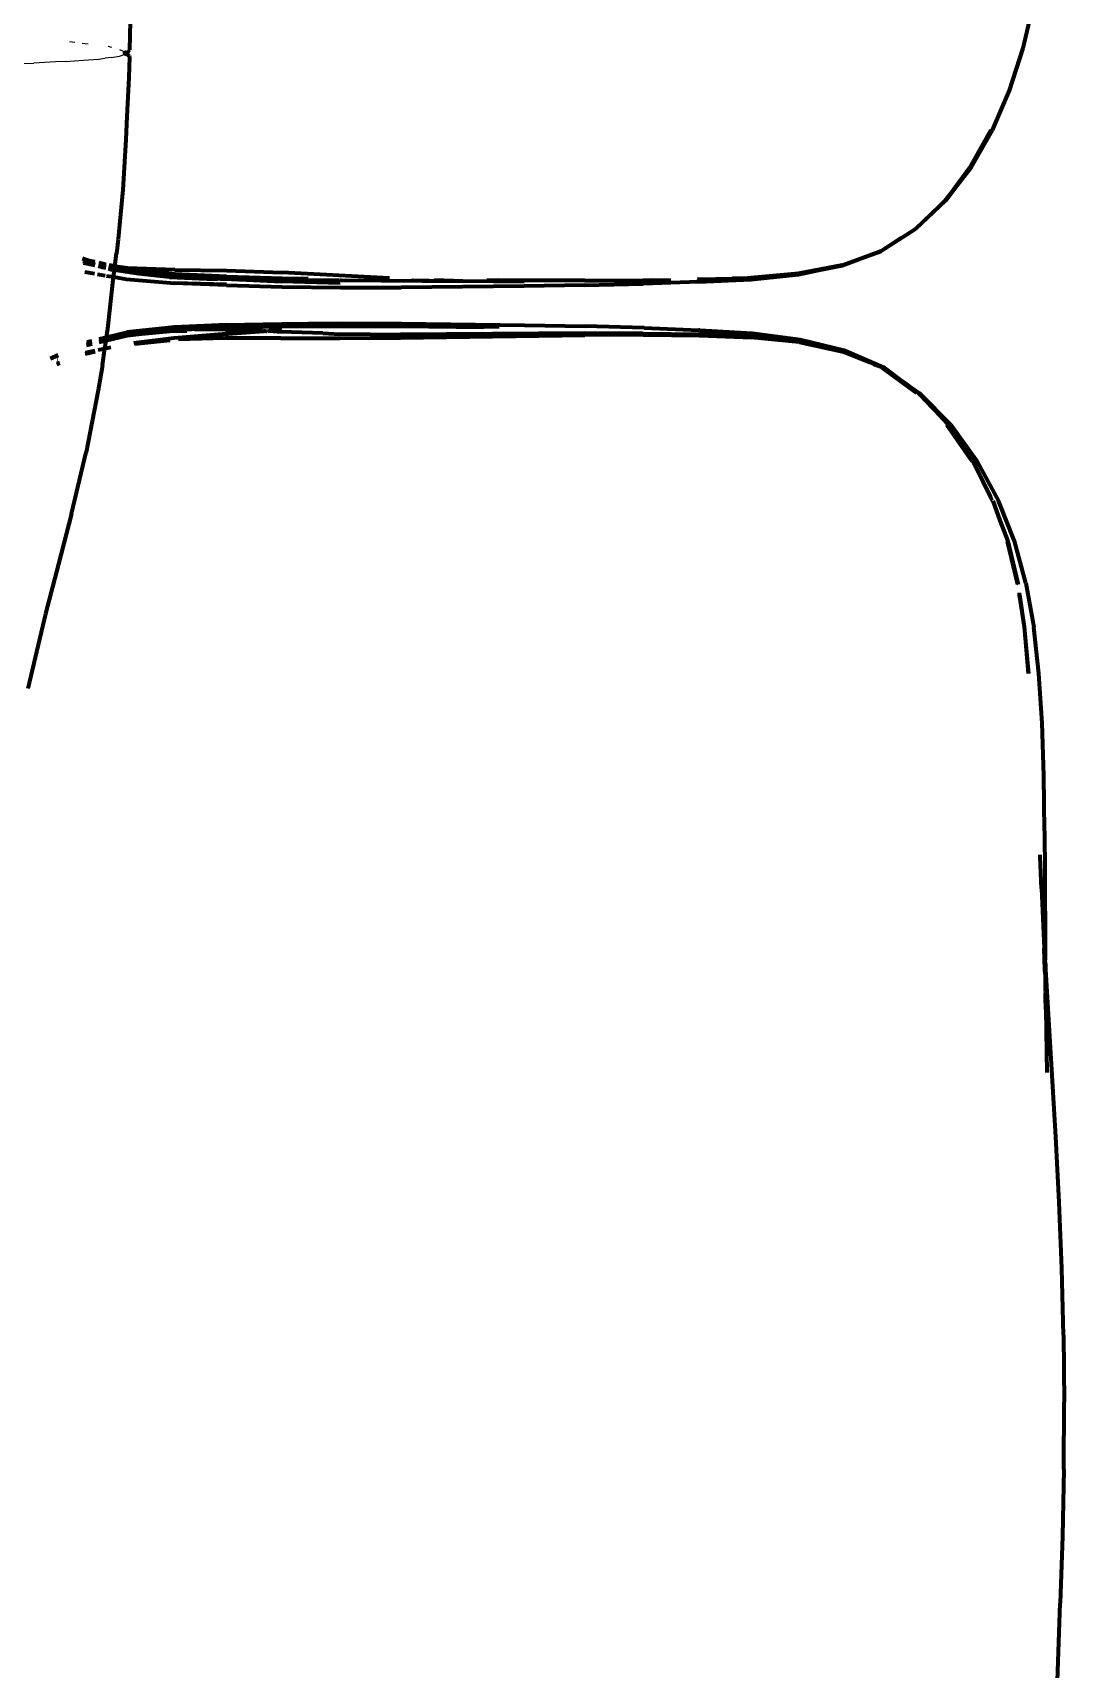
# Model space of a CAD drawing. Header units: millimetres. Extents: x 4307 to 31003, y 2809 to 20009.
# Drawn here: x 7503.8 to 7704.6, y 6756.7 to 7075.5 of the extents above; entities that cross this region are included whole.
import ezdxf

# ---------------------------------------------------------------- set-up
doc = ezdxf.new("R2010")
doc.units = ezdxf.units.MM
doc.layers.add('ProfileEdges', color=7, linetype='Continuous')

msp = doc.modelspace()

# ---------------------------------------------------------------- linework, layer by layer
for p, q in [((7512, 7073.59), (7511.01, 7073.68)), ((7513.48, 7073.44), (7514.63, 7073.3)), ((7519.11, 7070.64), (7517.95, 7070.49)), ((7519.25, 7072.62), (7518.55, 7072.76)), ((7519.11, 7070.64), (7520.75, 7070.92)), ((7520.74, 7072.21), (7521.2, 7072.03)), ((7520.75, 7070.92), (7521.65, 7071.22)), ((7521.2, 7072.03), (7521.54, 7071.82)), ((7499.41, 7069.4), (7504.07, 7069.57)), ((7508.28, 7069.79), (7504.07, 7069.57)), ((7510.24, 7069.9), (7508.28, 7069.79)), ((7510.24, 7069.9), (7513.69, 7070.11)), ((7513.69, 7070.11), (7516.63, 7070.35)), ((7516.63, 7070.35), (7517.95, 7070.49))]:
    msp.add_line(p, q)
at = {"layer": 'ProfileEdges', "lineweight": 211}
for p, q in [((7522.96, 7083.94), (7522.69, 7072.12)), ((7696.68, 7072.45), (7698.73, 7081.29)), ((7521.54, 7071.82), (7521.75, 7071.63)), ((7521.65, 7071.22), (7521.97, 7071.47)), ((7521.8, 7071.43), (7521.65, 7071.22)), ((7521.8, 7071.43), (7521.75, 7071.63)), ((7521.75, 7071.63), (7521.97, 7071.47)), ((7521.97, 7071.47), (7522.54, 7071.91)), ((7521.97, 7071.47), (7522.39, 7071.11)), ((7522.39, 7071.11), (7522.61, 7070.91)), ((7522.54, 7071.91), (7522.69, 7072.12)), ((7522.65, 7070.71), (7522.54, 7066.74)), ((7522.61, 7070.91), (7522.65, 7070.71)), ((7694.01, 7064.19), (7696.68, 7072.45)), ((7522.54, 7066.74), (7522.18, 7059.18)), ((7690.7, 7056.47), (7694.01, 7064.19)), ((7522.18, 7059.18), (7521.93, 7054.66)), ((7521.93, 7054.66), (7521.36, 7044.85)), ((7686.3, 7049.25), (7690.36, 7056.48)), ((7690.36, 7056.48), (7686.44, 7049.25)), ((7686.55, 7049.25), (7690.7, 7056.47)), ((7686.44, 7049.25), (7682.92, 7044.57)), ((7682.92, 7044.57), (7686.55, 7049.25)), ((7683.19, 7045.05), (7686.44, 7049.25)), ((7683.19, 7045.05), (7686.3, 7049.25)), ((7686.3, 7049.25), (7686.44, 7049.25)), ((7682.41, 7044.04), (7683.19, 7045.05)), ((7521.36, 7044.85), (7520.44, 7035.26)), ((7681.44, 7042.78), (7675.71, 7037.28)), ((7680.34, 7041.66), (7681.47, 7042.78)), ((7681.51, 7042.77), (7680.34, 7041.66)), ((7682.41, 7044.04), (7681.44, 7042.78)), ((7681.47, 7042.78), (7681.44, 7042.78)), ((7681.47, 7042.78), (7682.41, 7044.04)), ((7681.47, 7042.78), (7681.51, 7042.77)), ((7681.53, 7042.77), (7681.47, 7042.78)), ((7682.41, 7044.04), (7681.51, 7042.77)), ((7681.51, 7042.77), (7681.57, 7042.77)), ((7682.92, 7044.57), (7681.53, 7042.77)), ((7681.53, 7042.77), (7681.57, 7042.77)), ((7682.92, 7044.57), (7681.57, 7042.77)), ((7680.34, 7041.66), (7675.71, 7037.28)), ((7675.75, 7037.26), (7680.34, 7041.66)), ((7669.02, 7033.01), (7672.94, 7035.49)), ((7672.94, 7035.49), (7669.02, 7032.95)), ((7672.94, 7035.49), (7675.71, 7037.28)), ((7675.71, 7037.28), (7675.75, 7037.26)), ((7519.84, 7029.96), (7520.12, 7032.46)), ((7520.44, 7035.26), (7520.12, 7032.46)), ((7669.02, 7032.95), (7661.41, 7030.1)), ((7663.77, 7031.05), (7669.02, 7033.01)), ((7663.77, 7031.05), (7669.02, 7032.95)), ((7669.02, 7033.01), (7669.02, 7032.95)), ((7513.53, 7031.52), (7513.82, 7031.39)), ((7513.82, 7031.39), (7513.53, 7031.48)), ((7515.94, 7030.53), (7513.63, 7030.95)), ((7514.3, 7030.73), (7513.64, 7030.88)), ((7514.24, 7030.69), (7513.64, 7030.88)), ((7515.93, 7030.13), (7513.7, 7030.56)), ((7513.82, 7031.39), (7514.3, 7031.18)), ((7514.79, 7031.07), (7513.82, 7031.39)), ((7514.3, 7030.69), (7514.24, 7030.69)), ((7514.79, 7031.07), (7514.3, 7031.18)), ((7514.33, 7030.69), (7514.3, 7030.73)), ((7514.3, 7030.69), (7514.35, 7030.67)), ((7514.35, 7030.67), (7514.33, 7030.69)), ((7514.35, 7030.67), (7514.42, 7030.66)), ((7514.42, 7030.66), (7514.53, 7030.65)), ((7514.53, 7030.65), (7515.93, 7030.24)), ((7515.06, 7030.58), (7514.53, 7030.65)), ((7514.83, 7031.06), (7514.79, 7031.07)), ((7515.61, 7030.81), (7514.83, 7031.06)), ((7515.95, 7030.82), (7514.83, 7031.06)), ((7515.17, 7030.56), (7515.06, 7030.58)), ((7515.94, 7030.4), (7515.17, 7030.56)), ((7515.17, 7030.56), (7515.94, 7030.45)), ((7515.17, 7030.56), (7515.94, 7030.37)), ((7517.39, 7029.84), (7516.66, 7029.98)), ((7516.67, 7030.04), (7517.39, 7029.84)), ((7518.06, 7029.97), (7516.7, 7030.25)), ((7516.7, 7030.22), (7518.06, 7029.97)), ((7518.07, 7030.18), (7516.72, 7030.36)), ((7518.07, 7030.14), (7516.72, 7030.36)), ((7516.72, 7030.34), (7518.07, 7030.14)), ((7518.08, 7030.35), (7516.76, 7030.64)), ((7517.39, 7029.84), (7518.04, 7029.67)), ((7518.05, 7029.71), (7517.39, 7029.84)), ((7518.58, 7029.52), (7519.32, 7029.32)), ((7519.34, 7029.46), (7518.6, 7029.61)), ((7519.36, 7029.7), (7518.66, 7029.85)), ((7518.66, 7029.85), (7519.36, 7029.68)), ((7518.72, 7030.04), (7519.39, 7029.94)), ((7519.38, 7029.9), (7518.72, 7030.04)), ((7519.4, 7030.01), (7518.73, 7030.1)), ((7519.4, 7030.06), (7518.76, 7030.2)), ((7519.73, 7029.25), (7519.49, 7029.29)), ((7519.77, 7029.38), (7519.5, 7029.43)), ((7519.53, 7029.64), (7519.8, 7029.62)), ((7519.8, 7029.62), (7519.54, 7029.67)), ((7519.82, 7029.82), (7519.56, 7029.86)), ((7519.56, 7027.91), (7519.75, 7029.25)), ((7519.57, 7029.92), (7519.83, 7029.88)), ((7519.84, 7029.96), (7519.58, 7030.02)), ((7519.84, 7029.96), (7519.58, 7029.99)), ((7519.75, 7029.25), (7519.77, 7029.38)), ((7524.49, 7028.48), (7519.75, 7029.25)), ((7519.8, 7029.62), (7519.77, 7029.38)), ((7521.72, 7029), (7519.77, 7029.38)), ((7519.8, 7029.62), (7519.82, 7029.82)), ((7522.32, 7029.1), (7519.8, 7029.62)), ((7519.8, 7029.62), (7522.32, 7029.06)), ((7519.82, 7029.82), (7519.83, 7029.88)), ((7521.84, 7029.44), (7519.82, 7029.82)), ((7519.83, 7029.88), (7519.84, 7029.96)), ((7519.83, 7029.88), (7521.05, 7029.7)), ((7519.95, 7029.94), (7519.84, 7029.96)), ((7522.31, 7029.63), (7519.95, 7029.94)), ((7521.05, 7029.7), (7519.95, 7029.94)), ((7521.05, 7029.7), (7521.15, 7029.68)), ((7521.15, 7029.68), (7522.32, 7029.51)), ((7522.33, 7029.42), (7521.15, 7029.68)), ((7521.84, 7029.44), (7522.33, 7029.42)), ((7531.48, 7029.29), (7522.31, 7029.63)), ((7530.99, 7028.24), (7522.32, 7029.1)), ((7522.44, 7029.41), (7522.33, 7029.42)), ((7522.52, 7029.39), (7522.44, 7029.41)), ((7523.43, 7029.26), (7522.52, 7029.39)), ((7531.48, 7028.46), (7523.43, 7029.26)), ((7530.99, 7028.24), (7523.43, 7029.26)), ((7523.43, 7029.26), (7531.32, 7028.38)), ((7531.48, 7029.29), (7541.58, 7029.17)), ((7541.58, 7029.17), (7552.42, 7028.74)), ((7661.42, 7030.2), (7652.93, 7028.55)), ((7652.93, 7028.36), (7661.42, 7030.2)), ((7661.41, 7030.1), (7652.93, 7028.36)), ((7661.41, 7030.17), (7663.77, 7031.05)), ((7661.42, 7030.2), (7661.41, 7030.17)), ((7661.41, 7030.17), (7661.41, 7030.1)), ((7661.42, 7030.2), (7663.77, 7031.05)), ((7513.99, 7028.9), (7515.88, 7028.56)), ((7516.42, 7028.46), (7517.96, 7028.19)), ((7518.21, 7028.15), (7519.17, 7027.98)), ((7518.44, 7017.79), (7519.56, 7027.91)), ((7519.3, 7027.95), (7519.56, 7027.91)), ((7519.6, 7027.9), (7522.08, 7027.46)), ((7531.15, 7028), (7521.72, 7029)), ((7522.08, 7027.46), (7531.42, 7026.72)), ((7522.32, 7029.06), (7530.99, 7028.24)), ((7530.46, 7027.87), (7524.49, 7028.48)), ((7530.46, 7027.87), (7537.8, 7027.56)), ((7531.25, 7028.2), (7530.99, 7028.24)), ((7531.13, 7028.12), (7541.27, 7027.52)), ((7539.77, 7027.53), (7531.15, 7028)), ((7531.25, 7028.2), (7531.48, 7028.19)), ((7531.32, 7028.38), (7537.4, 7027.93)), ((7541.53, 7026.3), (7531.42, 7026.72)), ((7541.54, 7026.43), (7531.42, 7026.72)), ((7541.57, 7028), (7531.48, 7028.46)), ((7531.48, 7028.46), (7541.57, 7027.97)), ((7531.48, 7028.19), (7541.27, 7027.52)), ((7531.48, 7028.19), (7537.4, 7027.93)), ((7537.4, 7027.93), (7541.57, 7027.75)), ((7537.4, 7027.93), (7541.44, 7027.63)), ((7537.8, 7027.56), (7539.77, 7027.53)), ((7539.77, 7027.53), (7539.83, 7027.53)), ((7540.32, 7027.51), (7539.83, 7027.53)), ((7540.32, 7027.51), (7541.27, 7027.52)), ((7541.34, 7027.45), (7540.32, 7027.51)), ((7541.27, 7027.52), (7543.74, 7027.43)), ((7552.23, 7026.98), (7541.34, 7027.45)), ((7543.74, 7027.43), (7541.44, 7027.63)), ((7541.53, 7026.3), (7552.37, 7026)), ((7541.57, 7028), (7552.41, 7027.66)), ((7541.57, 7028), (7541.57, 7027.97)), ((7541.57, 7027.97), (7552.41, 7027.66)), ((7541.57, 7027.75), (7550.84, 7027.51)), ((7543.74, 7027.43), (7544.16, 7027.44)), ((7544.16, 7027.44), (7544.27, 7027.42)), ((7544.27, 7027.42), (7544.33, 7027.44)), ((7544.73, 7027.44), (7544.33, 7027.44)), ((7546.77, 7027.37), (7544.73, 7027.44)), ((7550.54, 7027.3), (7546.77, 7027.37)), ((7552.23, 7026.98), (7548.14, 7027.25)), ((7550.65, 7027.3), (7550.54, 7027.3)), ((7550.65, 7027.3), (7551.39, 7027.24)), ((7551.39, 7027.24), (7552.19, 7027.26)), ((7563.55, 7027.22), (7552.19, 7027.26)), ((7552.27, 7027.01), (7552.23, 7026.98)), ((7563.68, 7026.69), (7552.27, 7027.01)), ((7552.37, 7026), (7563.78, 7025.85)), ((7552.41, 7027.66), (7557.38, 7027.58)), ((7573.26, 7027.66), (7552.42, 7028.74)), ((7557.38, 7027.58), (7557.48, 7027.58)), ((7563.63, 7027.31), (7563.81, 7027.3)), ((7563.81, 7027.3), (7587.55, 7027.08)), ((7599.5, 7026.11), (7575.56, 7025.86)), ((7577.63, 7027.3), (7577.75, 7027.3)), ((7577.75, 7027.3), (7587.55, 7027.08)), ((7587.55, 7027.08), (7582.04, 7027.29)), ((7599.51, 7026.94), (7587.55, 7027.08)), ((7592.27, 7027.26), (7594.54, 7027.25)), ((7599.51, 7027.2), (7594.54, 7027.25)), ((7611.28, 7026.29), (7599.5, 7026.11)), ((7611.29, 7027.18), (7599.51, 7027.2)), ((7611.28, 7026.29), (7622.68, 7026.56)), ((7611.29, 7027.18), (7622.69, 7027.23)), ((7633.53, 7026.92), (7622.68, 7026.56)), ((7624.41, 7027.26), (7622.69, 7027.23)), ((7624.41, 7027.26), (7628.06, 7027.29)), ((7633.51, 7027.44), (7633.28, 7027.43)), ((7633.52, 7027.41), (7633.29, 7027.4)), ((7633.51, 7027.44), (7640.01, 7027.62)), ((7633.52, 7027.41), (7633.51, 7027.44)), ((7633.52, 7027.41), (7640.01, 7027.62)), ((7633.53, 7026.92), (7643.62, 7027.42)), ((7640.01, 7027.62), (7640.07, 7027.61)), ((7642.71, 7027.68), (7640.07, 7027.61)), ((7642.71, 7027.68), (7643.14, 7027.72)), ((7643.14, 7027.72), (7643.63, 7027.72)), ((7643.62, 7027.42), (7652.93, 7028.36)), ((7652.93, 7028.55), (7643.63, 7027.72)), ((7563.78, 7025.85), (7575.56, 7025.86)), ((7518.1, 7015.53), (7522.24, 7016.53)), ((7518.13, 7015.67), (7521.83, 7016.53)), ((7518.18, 7016.03), (7521.72, 7016.91)), ((7518.2, 7016.16), (7518.44, 7017.79)), ((7518.2, 7016.16), (7522.24, 7017.13)), ((7521.72, 7016.91), (7531.1, 7017.73)), ((7521.83, 7016.53), (7524.45, 7016.78)), ((7531.41, 7018.13), (7522.24, 7017.13)), ((7522.24, 7016.53), (7524.45, 7016.78)), ((7524.45, 7016.78), (7531.41, 7017.56)), ((7524.45, 7016.78), (7531.27, 7017.4)), ((7531.1, 7017.73), (7534.72, 7017.72)), ((7531.27, 7017.4), (7533.83, 7017.43)), ((7531.39, 7016.07), (7548.87, 7017.32)), ((7531.39, 7016.07), (7541.49, 7016.89)), ((7541.51, 7018.56), (7531.41, 7018.13)), ((7531.5, 7017.57), (7531.41, 7017.56)), ((7531.5, 7017.57), (7531.72, 7017.55)), ((7532.27, 7017.58), (7531.74, 7017.58)), ((7532.27, 7017.58), (7534.72, 7017.72)), ((7535.41, 7017.72), (7534.72, 7017.72)), ((7541.51, 7018.04), (7535.41, 7017.72)), ((7535.41, 7017.72), (7541.51, 7017.99)), ((7535.41, 7017.72), (7541.25, 7017.7)), ((7541.25, 7017.7), (7546.34, 7017.47)), ((7541.37, 7017.53), (7541.4, 7017.53)), ((7541.4, 7017.53), (7543.68, 7017.49)), ((7541.44, 7017.43), (7543.68, 7017.49)), ((7546.63, 7017.39), (7541.44, 7017.43)), ((7541.51, 7018.56), (7552.35, 7018.77)), ((7541.51, 7018.04), (7552.35, 7018.24)), ((7552.35, 7018.24), (7541.51, 7017.99)), ((7541.51, 7017.99), (7541.51, 7018.04)), ((7541.52, 7017.05), (7547.87, 7017.35)), ((7543.68, 7017.49), (7544.69, 7017.46)), ((7546.34, 7017.47), (7546.78, 7017.47)), ((7546.78, 7017.47), (7547.14, 7017.44)), ((7547.14, 7017.44), (7548.15, 7017.42)), ((7547.14, 7017.44), (7547.87, 7017.35)), ((7548.24, 7017.34), (7547.87, 7017.35)), ((7548.15, 7017.42), (7548.36, 7017.38)), ((7548.24, 7017.34), (7548.36, 7017.38)), ((7548.36, 7017.38), (7548.41, 7017.38)), ((7548.41, 7017.38), (7548.44, 7017.38)), ((7548.44, 7017.38), (7548.76, 7017.36)), ((7548.76, 7017.36), (7548.97, 7017.41)), ((7548.87, 7017.32), (7548.76, 7017.36)), ((7549.05, 7017.38), (7548.87, 7017.32)), ((7548.97, 7017.41), (7549.05, 7017.38)), ((7549.05, 7017.38), (7549.13, 7017.38)), ((7549.13, 7017.38), (7549.2, 7017.34)), ((7549.2, 7017.34), (7549.25, 7017.37)), ((7549.25, 7017.37), (7549.5, 7017.36)), ((7549.5, 7017.36), (7549.53, 7017.4)), ((7549.53, 7017.4), (7549.6, 7017.37)), ((7549.6, 7017.37), (7549.87, 7017.39)), ((7550.6, 7017.44), (7549.87, 7017.39)), ((7552.28, 7017.35), (7549.87, 7017.39)), ((7549.87, 7017.39), (7552.21, 7017.21)), ((7550.6, 7017.44), (7551.11, 7017.51)), ((7551.11, 7017.51), (7551.56, 7017.51)), ((7551.56, 7017.51), (7552.34, 7017.57)), ((7552.32, 7017.52), (7551.56, 7017.51)), ((7560.33, 7016.93), (7552.21, 7017.21)), ((7552.35, 7018.72), (7557.55, 7018.78)), ((7552.35, 7018.77), (7557.55, 7018.78)), ((7563.75, 7018.34), (7552.35, 7018.24)), ((7552.35, 7018.24), (7563.75, 7018.3)), ((7557.55, 7018.78), (7563.76, 7018.87)), ((7575.55, 7018.82), (7557.55, 7018.78)), ((7560.33, 7016.93), (7563.61, 7016.79)), ((7563.61, 7016.79), (7563.64, 7016.81)), ((7563.64, 7016.81), (7575.46, 7016.68)), ((7563.75, 7018.34), (7575.53, 7018.33)), ((7563.75, 7018.3), (7563.75, 7018.34)), ((7563.75, 7018.3), (7575.53, 7018.33)), ((7575.53, 7018.27), (7563.75, 7018.3)), ((7563.76, 7018.87), (7575.55, 7018.82)), ((7575.43, 7016.04), (7611.29, 7016.56)), ((7611.28, 7016.92), (7575.46, 7016.68)), ((7575.53, 7018.27), (7575.53, 7018.33)), ((7575.53, 7018.33), (7591.6, 7018.14)), ((7591.6, 7018.14), (7575.53, 7018.27)), ((7575.55, 7018.82), (7599.55, 7018.5)), ((7594.64, 7018.17), (7591.6, 7018.14)), ((7599.55, 7018.5), (7611.39, 7018.32)), ((7622.7, 7016.9), (7611.28, 7016.92)), ((7622.74, 7016.61), (7611.29, 7016.56)), ((7622.85, 7018.01), (7611.39, 7018.32)), ((7622.7, 7016.9), (7633.62, 7016.73)), ((7622.74, 7016.61), (7633.61, 7016.49)), ((7622.85, 7018.01), (7633.53, 7017.56)), ((7633.72, 7017.56), (7633.53, 7017.56)), ((7633.61, 7016.49), (7643.77, 7016.14)), ((7633.62, 7016.73), (7643.75, 7016.33)), ((7643.55, 7016.8), (7633.65, 7017.39)), ((7633.72, 7017.56), (7633.77, 7017.55)), ((7633.77, 7017.55), (7643.9, 7016.93)), ((7643.61, 7016.8), (7643.55, 7016.8)), ((7643.61, 7016.8), (7652.87, 7015.67)), ((7653.09, 7015.35), (7643.75, 7016.33)), ((7643.9, 7016.93), (7653.22, 7015.75)), ((7514.06, 7012.93), (7516.02, 7013.38)), ((7514.1, 7013.17), (7515.92, 7013.56)), ((7514.33, 7014.62), (7515.32, 7014.85)), ((7515.32, 7014.85), (7514.34, 7014.64)), ((7514.36, 7014.8), (7515.33, 7015.02)), ((7514.41, 7015.1), (7515.34, 7015.33)), ((7514.44, 7015.25), (7515.35, 7015.47)), ((7516.59, 7013.7), (7517.87, 7013.97)), ((7516.74, 7015.2), (7518.1, 7015.53)), ((7516.76, 7015.35), (7518.13, 7015.67)), ((7516.79, 7015.69), (7518.18, 7016.03)), ((7516.8, 7015.82), (7518.2, 7016.16)), ((7517.39, 7010.71), (7517.87, 7013.97)), ((7517.87, 7013.97), (7518.1, 7015.53)), ((7517.87, 7013.97), (7519.01, 7014.22)), ((7518.1, 7015.53), (7518.13, 7015.67)), ((7518.13, 7015.67), (7518.18, 7016.03)), ((7518.18, 7016.03), (7518.2, 7016.16)), ((7523.5, 7015.05), (7531.39, 7016.07)), ((7523.62, 7014.9), (7530.52, 7015.62)), ((7541.21, 7015.97), (7532.24, 7015.71)), ((7552.12, 7016), (7541.21, 7015.97)), ((7552.12, 7016), (7563.59, 7015.96)), ((7563.59, 7015.96), (7575.43, 7016.04)), ((7653.12, 7015.19), (7643.77, 7016.14)), ((7653.09, 7015.68), (7652.87, 7015.67)), ((7652.87, 7015.67), (7661.38, 7013.61)), ((7661.38, 7013.61), (7653.09, 7015.68)), ((7661.61, 7013.41), (7653.09, 7015.35)), ((7653.12, 7015.19), (7661.67, 7013.32)), ((7653.22, 7015.75), (7661.79, 7013.66)), ((7661.38, 7013.61), (7661.56, 7013.62)), ((7661.38, 7013.61), (7666.74, 7011.3)), ((7661.56, 7013.62), (7666.74, 7011.3)), ((7661.73, 7013.39), (7661.61, 7013.41)), ((7661.75, 7013.3), (7661.67, 7013.32)), ((7666.74, 7011.3), (7661.73, 7013.39)), ((7661.75, 7013.3), (7666.74, 7011.3)), ((7661.79, 7013.66), (7669.48, 7010.31)), ((7507.27, 7012.03), (7508.8, 7012.74)), ((7507.27, 7012.03), (7508.78, 7012.67)), ((7507.44, 7012.03), (7508.78, 7012.67)), ((7508.51, 7010.84), (7509.12, 7011.1)), ((7508.55, 7011.08), (7509.04, 7011.27)), ((7508.67, 7011.95), (7508.72, 7011.97)), ((7517.39, 7010.71), (7516.57, 7005.82)), ((7666.74, 7011.3), (7667.59, 7010.94)), ((7667.59, 7010.94), (7667.92, 7010.78)), ((7667.92, 7010.78), (7668.03, 7010.74)), ((7668.03, 7010.74), (7668.28, 7010.65)), ((7668.28, 7010.65), (7668.49, 7010.56)), ((7668.49, 7010.56), (7668.56, 7010.52)), ((7668.56, 7010.52), (7668.68, 7010.48)), ((7668.68, 7010.48), (7668.72, 7010.46)), ((7669.06, 7010.29), (7668.72, 7010.46)), ((7669.06, 7010.29), (7669.09, 7010.29)), ((7669.09, 7010.29), (7669.16, 7010.24)), ((7669.16, 7010.24), (7669.34, 7010.25)), ((7669.16, 7010.24), (7675.88, 7005.34)), ((7669.16, 7010.24), (7669.4, 7010.15)), ((7669.47, 7010.16), (7669.34, 7010.25)), ((7669.4, 7010.15), (7669.47, 7010.16)), ((7669.4, 7010.15), (7675.27, 7006)), ((7669.47, 7010.16), (7669.53, 7010.13)), ((7673.19, 7007.56), (7669.48, 7010.31)), ((7675.27, 7006), (7669.53, 7010.13)), ((7669.53, 7010.13), (7673.19, 7007.56)), ((7673.71, 7007.2), (7673.19, 7007.56)), ((7673.71, 7007.2), (7676.5, 7005.24)), ((7675.27, 7006), (7673.71, 7007.2)), ((7516.57, 7005.82), (7514.24, 6993.75)), ((7675.81, 7005.62), (7675.27, 7006)), ((7676.18, 7005.34), (7675.81, 7005.62)), ((7675.95, 7005.27), (7675.88, 7005.34)), ((7676.22, 7005.35), (7676.18, 7005.34)), ((7676.26, 7005.29), (7676.22, 7005.35)), ((7676.26, 7005.29), (7676.57, 7004.97)), ((7682.58, 6999.07), (7676.5, 7005.24)), ((7676.57, 7004.97), (7677.79, 7003.68)), ((7677.79, 7003.68), (7682.19, 6999.11)), ((7682.07, 6999.12), (7677.79, 7003.68)), ((7686.72, 6991.99), (7681.78, 6999.09)), ((7681.84, 6999.09), (7686.72, 6991.99)), ((7682.09, 6999.09), (7682.07, 6999.12)), ((7682.58, 6999.07), (7687.71, 6991.97)), ((7684.1, 6996.17), (7684.06, 6996.22)), ((7686.98, 6991.99), (7684.1, 6996.17)), ((7511.38, 6981.74), (7514.24, 6993.75)), ((7690.64, 6984.38), (7686.82, 6991.99)), ((7686.82, 6991.99), (7690.35, 6985.09)), ((7687.71, 6991.97), (7691.87, 6984.3)), ((7511.38, 6981.74), (7508.87, 6971.98)), ((7690.71, 6984.22), (7690.68, 6984.3)), ((7690.75, 6984.3), (7692.13, 6980.47)), ((7694.97, 6976.44), (7691.87, 6984.3)), ((7692.13, 6980.47), (7693.67, 6976.44)), ((7695.57, 6968.28), (7693.6, 6976.34)), ((7693.6, 6976.34), (7695.62, 6968.28)), ((7693.63, 6976.44), (7693.67, 6976.44)), ((7693.67, 6976.44), (7695.62, 6968.28)), ((7697.18, 6968.27), (7694.97, 6976.44)), ((7508.87, 6971.98), (7506.32, 6962.25)), ((7695.62, 6967.97), (7695.57, 6968.28)), ((7695.57, 6968.28), (7695.62, 6968.28)), ((7695.62, 6968.28), (7695.67, 6967.97)), ((7695.92, 6966), (7695.91, 6966.35)), ((7695.92, 6966), (7696.87, 6959.72)), ((7696.91, 6959.72), (7695.92, 6966)), ((7697.18, 6968.27), (7698.71, 6959.71)), ((7506.32, 6962.25), (7502.9, 6947.72)), ((7696.87, 6959.72), (7696.91, 6959.72)), ((7696.87, 6959.72), (7697.66, 6950.66)), ((7697.66, 6950.66), (7696.91, 6959.72)), ((7699.7, 6950.65), (7698.71, 6959.71)), ((7700.32, 6940.97), (7699.7, 6950.65)), ((7700.67, 6930.74), (7700.32, 6940.97)), ((7700.83, 6920), (7700.67, 6930.74)), ((7700.81, 6920), (7700.86, 6911.67)), ((7700.83, 6920), (7700.86, 6911.67)), ((7699.94, 6914.92), (7699.94, 6915.37)), ((7700.2, 6908.8), (7699.94, 6914.92)), ((7700.86, 6911.67), (7700.91, 6897.19)), ((7700.2, 6908.8), (7700.79, 6897.19)), ((7700.2, 6908.8), (7700.72, 6897.19)), ((7700.72, 6897.19), (7700.88, 6892.94)), ((7700.88, 6892.94), (7700.76, 6897.19)), ((7700.93, 6894.8), (7700.79, 6897.19)), ((7700.91, 6897.19), (7700.93, 6894.8)), ((7700.99, 6891.82), (7700.88, 6892.94)), ((7700.97, 6894.13), (7700.93, 6894.8)), ((7702.99, 6860.4), (7700.97, 6894.13)), ((7700.97, 6894.13), (7700.99, 6891.82)), ((7700.97, 6890.85), (7700.99, 6891.38)), ((7701.02, 6889.52), (7700.97, 6890.85)), ((7700.99, 6891.38), (7700.99, 6891.82)), ((7701, 6889.46), (7701.02, 6889.52)), ((7701.03, 6889.26), (7701, 6889.46)), ((7701.03, 6888.81), (7701.03, 6889.26)), ((7701.04, 6888.57), (7701.03, 6888.81)), ((7701, 6888.17), (7701.04, 6888.57)), ((7701.02, 6887.61), (7701, 6888.17)), ((7701.08, 6885.22), (7701.02, 6887.61)), ((7701.02, 6887.61), (7701.03, 6885.22)), ((7701.16, 6885.22), (7701.04, 6888.57)), ((7701.08, 6885.22), (7701.27, 6872.94)), ((7703.63, 6847.66), (7702.99, 6860.4)), ((7704.15, 6834.77), (7703.63, 6847.66)), ((7704.5, 6821.77), (7704.15, 6834.77)), ((7704.5, 6821.77), (7704.65, 6808.73)), ((7704.55, 6795.69), (7704.65, 6808.73)), ((7704.55, 6795.69), (7704.3, 6782.64)), ((7704.3, 6782.64), (7703.86, 6769.6)), ((7703.06, 6747.09), (7703.86, 6769.6))]:
    msp.add_line(p, q, dxfattribs=at)

doc.saveas('drawing.dxf')
